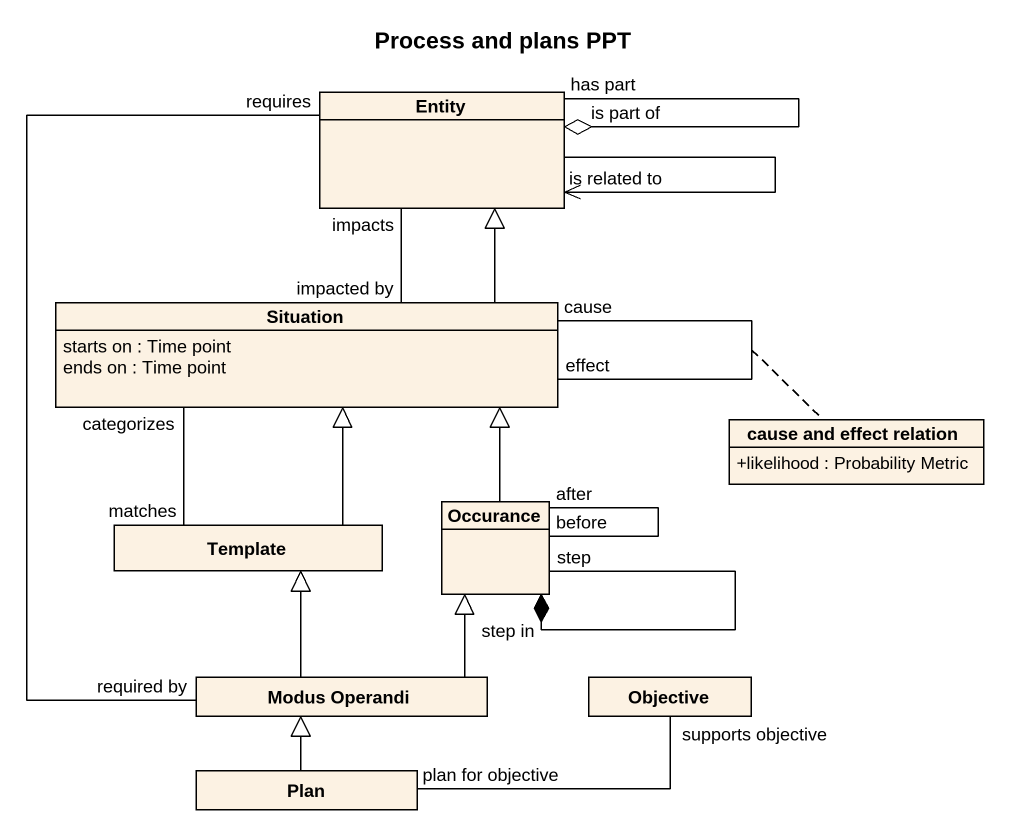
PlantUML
@startuml
title Process and plans PPT
hide circle
hide empty members
skinparam classAttributeIconSize 0
class "Entity" as Entity_
class Situation {
  starts on : Time point
  ends on : Time point
}
class "cause and effect relation" as cause_and_effect_relation {
  +likelihood : Probability Metric
}
class Template
class Occurance
class "Modus Operandi" as Modus_Operandi
class Objective
class Plan
Entity_ "is part of" o-- "has part" Entity_
Entity_ --> "is related to" Entity_
Situation -up-|> Entity_
Situation "impacted by" -up- "impacts" Entity_
Situation "effect" -- "cause" Situation
(Situation, Situation) .. cause_and_effect_relation
Template "matches" -up- "categorizes" Situation
Template -up-|> Situation
Occurance -up-|> Situation
Occurance "step in" *-- "step" Occurance
Occurance "before" -- "after" Occurance
Modus_Operandi "required by" -up- "requires" Entity_
Modus_Operandi -up-|> Template
Modus_Operandi -up-|> Occurance
Plan -up-|> Modus_Operandi
Plan "plan for objective" -right- "supports objective" Objective
@enduml
